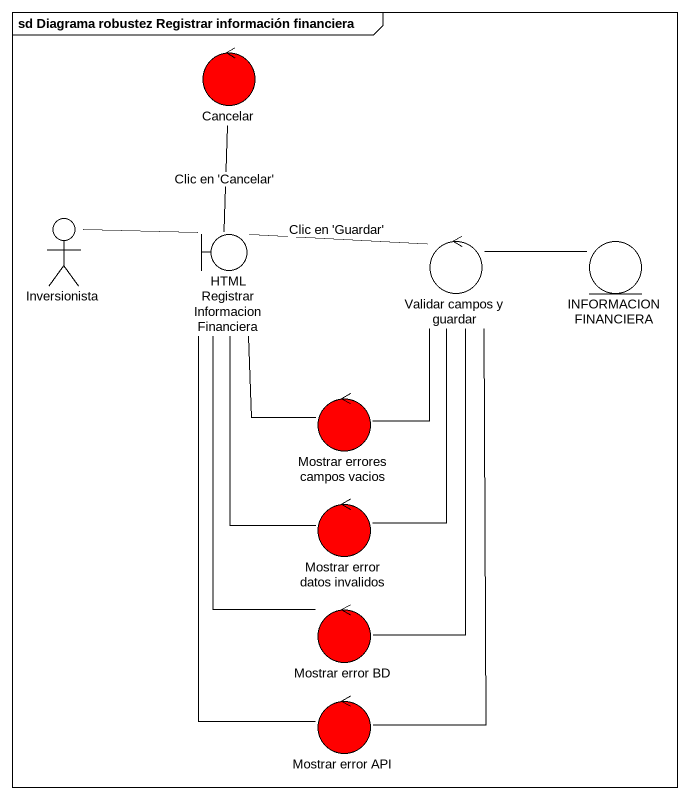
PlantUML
@startuml
mainframe sd Diagrama robustez Registrar información financiera
control Cancelar #FF0000
actor Inversionista
boundary "HTML RegistrarInformacionFinanciera" as HTML_RegistrarInformacionFin
control "Validar campos y guardar" as Validar_campos_y_guardar
entity "INFORMACION FINANCIERA" as INFORMACION_FINANCIERA
control "Mostrar errores campos vacios" as Mostrar_errores_campos #FF0000
control "Mostrar error datos invalidos" as Mostrar_error_datos #FF0000
control "Mostrar error BD" as Mostrar_error_BD #FF0000
control "Mostrar error API" as Mostrar_error_API #FF0000
Inversionista -right- HTML_RegistrarInformacionFin
HTML_RegistrarInformacionFin -up- Cancelar : Clic en 'Cancelar'
HTML_RegistrarInformacionFin -right- Validar_campos_y_guardar : Clic en 'Guardar'
Validar_campos_y_guardar -right- INFORMACION_FINANCIERA
Validar_campos_y_guardar -- Mostrar_errores_campos
Validar_campos_y_guardar -- Mostrar_error_datos
Validar_campos_y_guardar -- Mostrar_error_BD
Validar_campos_y_guardar -- Mostrar_error_API
Mostrar_errores_campos -up- HTML_RegistrarInformacionFin
Mostrar_error_datos -up- HTML_RegistrarInformacionFin
Mostrar_error_BD -up- HTML_RegistrarInformacionFin
Mostrar_error_API -up- HTML_RegistrarInformacionFin
@enduml
